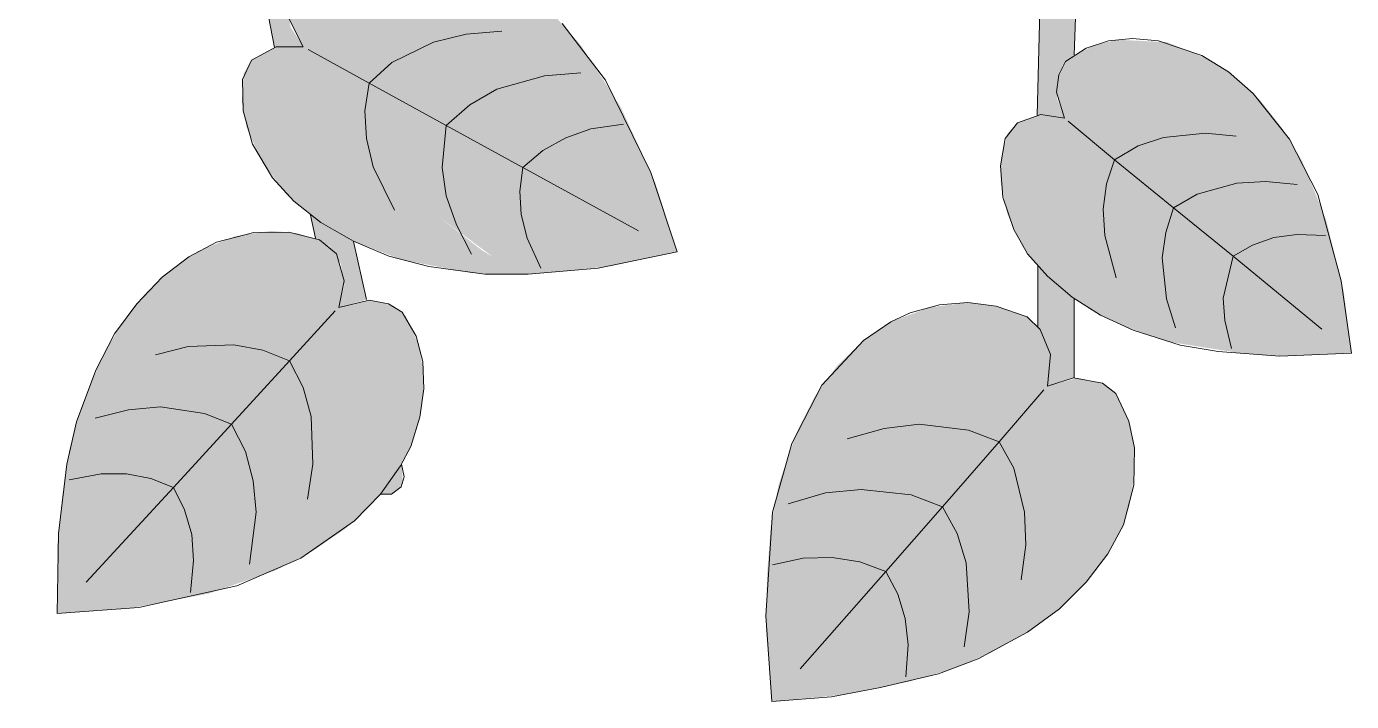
# Model space of a CAD drawing. Header units: millimetres. Extents: x -4 to 8794, y -6642 to 2653.
# Drawn here: x 3210 to 3429.7, y -4968.4 to -4856.4 of the extents above; entities that cross this region are included whole.
import ezdxf

# ---------------------------------------------------------------- set-up
doc = ezdxf.new("R2010")
doc.units = ezdxf.units.MM
doc.layers.add('VEG-HOJAS', color=117, linetype='Continuous', lineweight=18, true_color=0x2e5e38)
doc.layers.add('VEG-NERVIOS', color=115, linetype='Continuous', lineweight=9, true_color=0x528c5c)
doc.layers.add('VEG-RELLENO', color=253, linetype='Continuous', true_color=0x96c896)

# ---------------------------------------------------------------- blocks, each defined once
blk = doc.blocks.new('VEG_Pothos_colgante_ALZADO')
at = {"layer": 'VEG-RELLENO', "true_color": 0x87a96a}
h = blk.add_hatch(color=63, dxfattribs=at)
h.dxf.hatch_style = 1
h.paths.add_polyline_path([(83.9, -618.1), (95.8, -608.3), (97.8, -614.5), (91.2, -620), (80.8, -620)])
h.paths.add_polyline_path([(143, -616.3), (149.3, -625.5), (146.6, -628.9), (144.7, -625.3), (140.1, -622.5), (133.8, -614.4), (134.4, -614.1), (136.4, -615.9), (138.6, -616.8)])
h.paths.add_polyline_path([(169.3, -666.8), (168.2, -670.9), (169.4, -674.6), (165.3, -674.4), (162.3, -665.1), (165.7, -657.3)])
h.paths.add_polyline_path([(175.9, -702.5), (176.3, -719.2), (171.9, -719.5), (173.1, -716.5), (173, -714.1), (172.2, -711.3), (170.2, -709.4), (169.6, -698.6)])
h.paths.add_polyline_path([(175.1, -744.1), (173.9, -760.2), (172.3, -761.7), (171.2, -764.1), (171.3, -768.2), (167.3, -766.5), (168.7, -749.1)])
h.paths.add_polyline_path([(170.9, -799.8), (168, -826), (163.3, -826.6), (164.8, -822.1), (164.4, -818.7), (163.3, -815.7), (165.4, -793.9)])
h.paths.add_polyline_path([(162.4, -871.1), (159.7, -873.1), (158.8, -875), (158.7, -878.1), (160.1, -881.3), (155.7, -881.5), (157, -864.8), (163.4, -860.7)])
h.paths.add_polyline_path([(162, -909.9), (164.7, -933.5), (159.9, -934.1), (161.2, -930.3), (161.1, -927.2), (159.9, -923.6), (157, -921.1), (155.6, -904.8)])
h.paths.add_polyline_path([(178.5, -1008.1), (182.2, -1031.3), (177.6, -1032.4), (178.5, -1028.7), (178.3, -1026.7), (176.7, -1022.7), (174.5, -1020.9), (171.8, -1004.3)])
h.paths.add_polyline_path([(196.6, -1128.4), (199.4, -1145.4), (196.1, -1142.7), (195.7, -1139.5), (194.7, -1137.6), (191.7, -1135.9), (189.7, -1122.4), (195.7, -1126)])
h.paths.add_polyline_path([(206.1, -1187.1), (204.5, -1189.9), (204.2, -1194.2), (200.8, -1194.3), (200, -1184.9), (204.9, -1179)])
h.paths.add_polyline_path([(203.2, -1265.4), (199.5, -1280.6), (197.2, -1281.9), (195.3, -1285.4), (194.8, -1287.3), (195.3, -1290.9), (191, -1289.3), (196.1, -1269.7)])
h.paths.add_polyline_path([(188.8, -1323.6), (186.7, -1336.5), (182.1, -1336.2), (184, -1333.2), (184.4, -1331.3), (184.1, -1327.5), (182.4, -1325.2), (184.1, -1317.1)])
h.paths.add_polyline_path([(184.4, -1361.4), (183.7, -1380), (181.8, -1381.8), (180.8, -1385.5), (180.9, -1387.3), (182.1, -1390.5), (177.6, -1390), (178.2, -1366)])
h.paths.add_polyline_path([(183.7, -1420.4), (183.7, -1433.6), (179.3, -1435), (179.9, -1430.4), (177.7, -1425), (177.7, -1415)])
h.paths.add_polyline_path([(105.9, -608.1), (101.8, -611.2), (100.5, -607.3), (102.4, -606.4), (104.1, -604.5)])
h = blk.add_hatch(color=63, dxfattribs=at)
h.dxf.hatch_style = 1
h.paths.add_polyline_path([(23.7, -830.9), (18.5, -838.2), (16.6, -822.1), (23.2, -826.6)])
h.paths.add_polyline_path([(37.3, -992.1), (35.9, -993.8), (35.3, -995.5), (31.7, -996.2), (31.1, -989.8), (36.7, -984.5)])
h.paths.add_polyline_path([(44.5, -1044.8), (40.4, -1046.6), (40.6, -1043.1), (39.5, -1040.2), (42.6, -1038.5), (43.4, -1038.8)])
h.paths.add_polyline_path([(49.5, -1075.6), (51, -1082.2), (50.1, -1084.1), (49.5, -1087.2), (45.9, -1088.1), (44.8, -1081.1)])
h.paths.add_polyline_path([(56.2, -1133.6), (56.3, -1144.2), (51.3, -1144), (53.6, -1140), (53.5, -1134.6)])
h.paths.add_polyline_path([(55.5, -1174.9), (53.6, -1177.4), (52.7, -1180.7), (53.5, -1185.9), (49, -1184.8), (49.4, -1176.2), (55.6, -1170.9)])
h.paths.add_polyline_path([(50.9, -1281.9), (49.3, -1284), (48.3, -1287.1), (48.9, -1292.1), (44.5, -1290.9), (45.1, -1277.3), (51.3, -1272.5)])
h.paths.add_polyline_path([(55, -1366.9), (53.7, -1368.9), (53.3, -1372.5), (53.8, -1375.4), (55.9, -1378.7), (51.1, -1378.8), (49.2, -1368.7), (54.9, -1366.1)])
h.paths.add_polyline_path([(66.4, -1420.6), (61.8, -1421.9), (62.7, -1418.2), (62.1, -1414.6), (60.3, -1411.7), (57.9, -1410.4), (57.1, -1406.6), (64.2, -1411)])
h.paths.add_polyline_path([(72.2, -1447.9), (72.4, -1451.1), (71.5, -1452.3), (70.2, -1452.9), (68.7, -1452.9)])
h.paths.add_polyline_path([(23.9, -893.9), (27.3, -892.7), (27.2, -896.6), (28.8, -899.9), (24.4, -900.1)])
h.paths.add_polyline_path([(12.8, -795.2), (10, -780), (16.1, -780), (17.2, -785.7), (15.9, -788.3), (15.7, -791.8), (17.3, -795.6)])
at = {"layer": 'VEG-RELLENO', "true_color": 0x65995d}
h = blk.add_hatch(color=83, dxfattribs=at)
h.dxf.hatch_style = 1
h.paths.add_polyline_path([(117.9, -1412.7), (106.7, -1415.1), (93.5, -1416.4), (88.3, -1409.5), (81.8, -1403.1), (74.6, -1397.4), (66.4, -1392.9), (71.9, -1400.5), (78.4, -1406.9), (85.6, -1412.5), (92.4, -1416.5), (83.7, -1416.2), (72.2, -1414), (64.2, -1410.9), (57.2, -1406.7), (53, -1403.1), (49, -1397.6), (46.5, -1392.1), (45.7, -1387.9), (46, -1383.1), (47.3, -1380.9), (51.4, -1378.7), (55.9, -1378.7), (53.5, -1374), (53.4, -1369.8), (54.7, -1367.2), (58.8, -1364.1), (62.9, -1362.1), (67.4, -1361.1), (72.5, -1360.9), (76, -1361.2), (81.3, -1362.7), (86.9, -1365.2), (92.2, -1368.6), (97.2, -1373.1), (101.9, -1378.4), (108.5, -1388.6), (114.3, -1401.3)])
at = {"layer": 'VEG-RELLENO', "true_color": 0x6da565}
h = blk.add_hatch(color=83, dxfattribs=at)
h.dxf.hatch_style = 1
h.paths.add_polyline_path([(229.7, -1429.5), (219.5, -1430), (211.9, -1429.6), (199.3, -1427.6), (191.6, -1424.9), (186.4, -1422.3), (181.9, -1419.1), (178.1, -1415.5), (175.1, -1411.7), (172.6, -1406.3), (171.5, -1401), (171.6, -1397.2), (172.7, -1393), (174.3, -1391.3), (178.2, -1389.9), (182.1, -1390.5), (180.8, -1386.2), (181.4, -1382.5), (182.9, -1380.5), (186.9, -1378.5), (190.8, -1377.5), (199.1, -1377.9), (206.4, -1380.9), (210.7, -1383.9), (214.7, -1387.7), (218.3, -1392.3), (221.5, -1397.6), (225.5, -1407.4), (228.4, -1419.2)])
h.paths.add_polyline_path([(191.7, -1400.9), (198.4, -1405.4), (205.6, -1408.8), (213.1, -1411.3), (221.1, -1412.6), (214.4, -1408), (207.2, -1404.7), (199.7, -1402.2)], flags=0)
at = {"layer": 'VEG-RELLENO', "true_color": 0xced696}
h = blk.add_hatch(color=71, dxfattribs=at)
h.dxf.hatch_style = 1
h.paths.add_polyline_path([(66.4, -1392.9), (74.6, -1397.4), (81.8, -1403.1), (88.3, -1409.5), (93.5, -1416.4), (92.4, -1416.5), (88.8, -1414.6), (78.4, -1406.9), (71.9, -1400.5)])
h = blk.add_hatch(color=71, dxfattribs=at)
h.dxf.hatch_style = 1
h.paths.add_polyline_path([(191.7, -1400.9), (199.7, -1402.2), (207.2, -1404.7), (214.4, -1408), (221.1, -1412.6), (213.1, -1411.3), (205.6, -1408.8), (198.4, -1405.4)])
at = {"layer": 'VEG-RELLENO', "true_color": 0x5f9058}
h = blk.add_hatch(color=83, dxfattribs=at)
h.dxf.hatch_style = 1
h.paths.add_polyline_path([(15.1, -1472.7), (15.1, -1461.3), (16, -1452.7), (17.1, -1445.5), (19, -1438.7), (22.5, -1430.2), (25.8, -1424.6), (29.6, -1419.7), (33.9, -1415.7), (38.4, -1412.6), (44.6, -1410.1), (50.6, -1409.2), (54.9, -1409.6), (59.6, -1411.1), (61.4, -1413), (62.7, -1417.5), (61.8, -1421.9), (66.8, -1420.7), (70.8, -1421.6), (72.9, -1423.4), (75, -1428), (75.8, -1432.4), (75.7, -1436.9), (74.8, -1441.8), (73.7, -1445), (71, -1449.7), (67.4, -1454.4), (62.9, -1458.6), (57.5, -1462.3), (51.4, -1465.5), (40.2, -1469.4), (26.7, -1471.9)])
h.paths.add_polyline_path([(45.4, -1428.1), (38.6, -1434.1), (32.9, -1441), (28, -1448.4), (24.3, -1456.8), (31.2, -1450.8), (36.9, -1443.9), (41.8, -1436.5)], flags=0)
at = {"layer": 'VEG-RELLENO', "true_color": 0x6aa062}
h = blk.add_hatch(color=83, dxfattribs=at)
h.dxf.hatch_style = 1
h.paths.add_polyline_path([(133.6, -1487.3), (132.6, -1475.2), (132.8, -1466.1), (133.4, -1458.4), (134.7, -1451.3), (137.8, -1442.4), (140.8, -1436.5), (144.5, -1431.5), (148.8, -1427.4), (153.3, -1424.3), (159.8, -1421.9), (166.1, -1421.1), (170.8, -1421.7), (175.9, -1423.5), (178.1, -1425.6), (179.9, -1430.4), (179.3, -1435), (184.3, -1433.6), (188.4, -1434.5), (190.6, -1436.2), (192.8, -1440.8), (193.7, -1445.2), (193.7, -1449.7), (192.9, -1454.7), (191.9, -1458), (189.3, -1462.8), (185.7, -1467.5), (181.3, -1471.9), (176, -1475.8), (169.9, -1479.2), (163.5, -1481.9), (156.3, -1484), (145.3, -1486.2)])
h.paths.add_polyline_path([(166.6, -1444.8), (159.5, -1450.6), (153.6, -1457.4), (148.5, -1464.8), (144.6, -1473), (151.6, -1467.2), (157.5, -1460.5), (162.6, -1453.1)], flags=0)
at = {"layer": 'VEG-RELLENO', "true_color": 0xced696}
h = blk.add_hatch(color=71, dxfattribs=at)
h.dxf.hatch_style = 1
h.paths.add_polyline_path([(45.4, -1428.1), (41.8, -1436.5), (36.9, -1443.9), (31.2, -1450.8), (24.3, -1456.8), (28, -1448.4), (32.9, -1441), (38.6, -1434.1)])
h = blk.add_hatch(color=71, dxfattribs=at)
h.dxf.hatch_style = 1
h.paths.add_polyline_path([(166.6, -1444.8), (162.6, -1453.1), (157.5, -1460.5), (151.6, -1467.2), (144.6, -1473), (148.5, -1464.8), (153.6, -1457.4), (159.5, -1450.6)])
at = {"layer": 'VEG-HOJAS'}
for points in [[(98.8, -1374.8), (106, -1384.2), (113.5, -1399.5), (117.9, -1412.7), (104.8, -1415.4), (93.2, -1416.4), (86, -1416.4), (76.7, -1415.1), (70.1, -1413.4), (64.2, -1410.9), (58.8, -1407.8), (54.3, -1404.3), (50.8, -1400.4), (47.5, -1394.8), (45.9, -1389.3), (45.8, -1384.1), (47.3, -1380.9), (51.4, -1378.7), (55.9, -1378.7), (53.5, -1374)], [(184.4, -1361.4), (183.7, -1380)], [(177.6, -1390), (178.2, -1366)], [(51.1, -1378.8), (49.2, -1368.7)], [(57.9, -1410.4), (57.1, -1406.6)], [(64.2, -1411), (66.4, -1420.6)], [(177.7, -1425), (177.7, -1415)], [(183.7, -1420.4), (183.7, -1433.6)], [(72.2, -1447.9), (72.6, -1450), (72.1, -1451.7), (70.5, -1452.9), (68.7, -1452.9)]]:
    blk.add_lwpolyline(points, dxfattribs=at)
for points in [[(229.7, -1429.5), (217.8, -1430), (207.6, -1429.2), (201.3, -1428.2), (193.5, -1425.7), (188.1, -1423.2), (183.4, -1420.2), (179.3, -1416.7), (176, -1413), (173.7, -1409), (171.9, -1403.6), (171.5, -1398.4), (172.3, -1393.9), (174.3, -1391.3), (178.2, -1389.9), (182.1, -1390.5), (180.8, -1386.2), (181.2, -1383.3), (182.3, -1381.1), (185.7, -1378.9), (189.4, -1377.7), (193.4, -1377.3), (197.7, -1377.7), (204.9, -1380.1), (209.3, -1382.8), (213.4, -1386.4), (219.4, -1394), (224.1, -1403.2), (228, -1417.5)], [(15.1, -1472.7), (15.3, -1459.4), (16.7, -1447.9), (18.3, -1440.9), (21.5, -1432.3), (24.6, -1426.3), (28.3, -1421.3), (32.5, -1416.9), (36.9, -1413.5), (41.5, -1411.1), (47.7, -1409.5), (53.5, -1409.4), (58.6, -1410.7), (61.4, -1413), (62.7, -1417.5), (61.8, -1421.9), (66.8, -1420.7), (70, -1421.3), (72.3, -1422.7), (74.6, -1426.7), (75.7, -1430.9), (75.9, -1435.4), (75.2, -1440.1), (73.7, -1445), (72, -1448.2), (68.7, -1452.9), (64.4, -1457.3), (55.5, -1463.5), (44.9, -1468.1), (28.6, -1471.7)], [(133.6, -1487.3), (132.6, -1473.1), (133.7, -1455.9), (136.9, -1444.5), (141.9, -1434.8), (148.8, -1427.4), (153.3, -1424.3), (156.5, -1422.8), (161.4, -1421.5), (166.1, -1421.1), (170.8, -1421.7), (175.9, -1423.5), (178.1, -1425.6), (179.8, -1429.7), (179.3, -1435), (183.6, -1433.6), (188.4, -1434.5), (190.6, -1436.2), (192.8, -1440.8), (193.7, -1445.2), (193.6, -1451.4), (191.9, -1458), (189.3, -1462.8), (185.7, -1467.5), (181.3, -1471.9), (176, -1475.8), (167.8, -1480.2), (161.2, -1482.7), (151.6, -1485), (143.5, -1486.5)]]:
    blk.add_lwpolyline(points, close=True, dxfattribs=at)
at = {"layer": 'VEG-NERVIOS'}
for points in [[(66.8, -1384.7), (70.6, -1381.3), (77.5, -1377.9), (82.9, -1376.6), (88.8, -1376.1)], [(56.7, -1379.1), (66.8, -1384.7)], [(79.6, -1391.7), (83.5, -1388.3), (88, -1385.7), (95.9, -1383.5), (101.9, -1383)], [(66.8, -1384.7), (66.1, -1389.3), (66.4, -1393.9), (67.5, -1398.6), (71, -1405.8)], [(66.8, -1384.7), (79.6, -1391.7)], [(79.6, -1391.7), (78.9, -1398.7), (79.6, -1403.4), (81.3, -1408.2), (83.8, -1413.1)], [(79.6, -1391.7), (92.3, -1398.7)], [(92.3, -1398.7), (95.6, -1395.9), (99.4, -1393.8), (103.6, -1392.3), (109, -1391.5)], [(182.7, -1391), (190.4, -1397.4)], [(190.4, -1397.4), (194.3, -1395.1), (198.5, -1393.7), (205.5, -1393), (210.6, -1393.5)], [(92.3, -1398.7), (91.8, -1402.6), (92, -1406.5), (93, -1410.4), (95.3, -1415.4)], [(92.3, -1398.7), (111.5, -1409.2)], [(190.4, -1397.4), (189.1, -1401.4), (188.5, -1405.6), (188.8, -1410), (190.7, -1417)], [(190.4, -1397.4), (200.2, -1405.4)], [(200.2, -1405.4), (204.1, -1403.1), (210.7, -1401.3), (215.5, -1401), (220.7, -1401.5)], [(200.2, -1405.4), (198.9, -1409.5), (198.3, -1413.7), (199, -1420.5), (200.5, -1425.3)], [(200.2, -1405.4), (210.1, -1413.4)], [(210.1, -1413.4), (213.3, -1411.6), (216.8, -1410.3), (220.7, -1409.8), (225.4, -1410)], [(210.1, -1413.4), (208.4, -1420.4), (208.7, -1424.1), (209.8, -1428.7)], [(210.1, -1413.4), (224.8, -1425.5)], [(61.2, -1422.5), (53.6, -1430.8)], [(53.6, -1430.8), (49.2, -1429), (44.4, -1428.1), (36.8, -1428.4), (31.4, -1429.8)], [(53.6, -1430.8), (44, -1441.3)], [(53.6, -1430.8), (55.9, -1435.2), (57.2, -1440), (57.5, -1447.9), (56.6, -1453.7)], [(178.7, -1435.6), (171.3, -1444.2)], [(44, -1441.3), (39.5, -1439.5), (32.2, -1438.4), (26.9, -1438.9), (21.4, -1440.3)], [(44, -1441.3), (34.4, -1451.8)], [(44, -1441.3), (46.3, -1445.8), (47.6, -1450.7), (48.1, -1455.9), (47, -1464.5)], [(171.3, -1444.2), (166.2, -1442.3), (158, -1441.3), (152.2, -1442), (146.1, -1443.7)], [(171.3, -1444.2), (161.9, -1455)], [(171.3, -1444.2), (173.7, -1448.6), (175.5, -1455.9), (175.7, -1461.3), (174.9, -1467.1)], [(34.4, -1451.8), (30.6, -1450.3), (26.6, -1449.5), (22.4, -1449.5), (17.1, -1450.5)], [(34.4, -1451.8), (19.9, -1467.5)], [(34.4, -1451.8), (36.2, -1455.5), (37.4, -1459.6), (37.7, -1463.9), (37.2, -1469.2)], [(161.9, -1455), (156.7, -1453), (148.4, -1452.1), (142.5, -1452.7), (136.3, -1454.5)], [(161.9, -1455), (152.5, -1465.7)], [(161.9, -1455), (164.3, -1459.4), (165.8, -1464.3), (166.3, -1472.4), (165.5, -1478.2)], [(152.5, -1465.7), (148.2, -1464.1), (143.6, -1463.4), (138.8, -1463.5), (133.7, -1464.6)], [(152.5, -1465.7), (138.3, -1481.9)], [(152.5, -1465.7), (154.5, -1469.5), (155.7, -1473.5), (156.2, -1477.9), (155.8, -1483.2)]]:
    blk.add_lwpolyline(points, dxfattribs=at)

msp = doc.modelspace()

# ---------------------------------------------------------------- block references
msp.add_blockref('VEG_Pothos_colgante_ALZADO', (3200, -3481.12))

doc.saveas('drawing.dxf')
